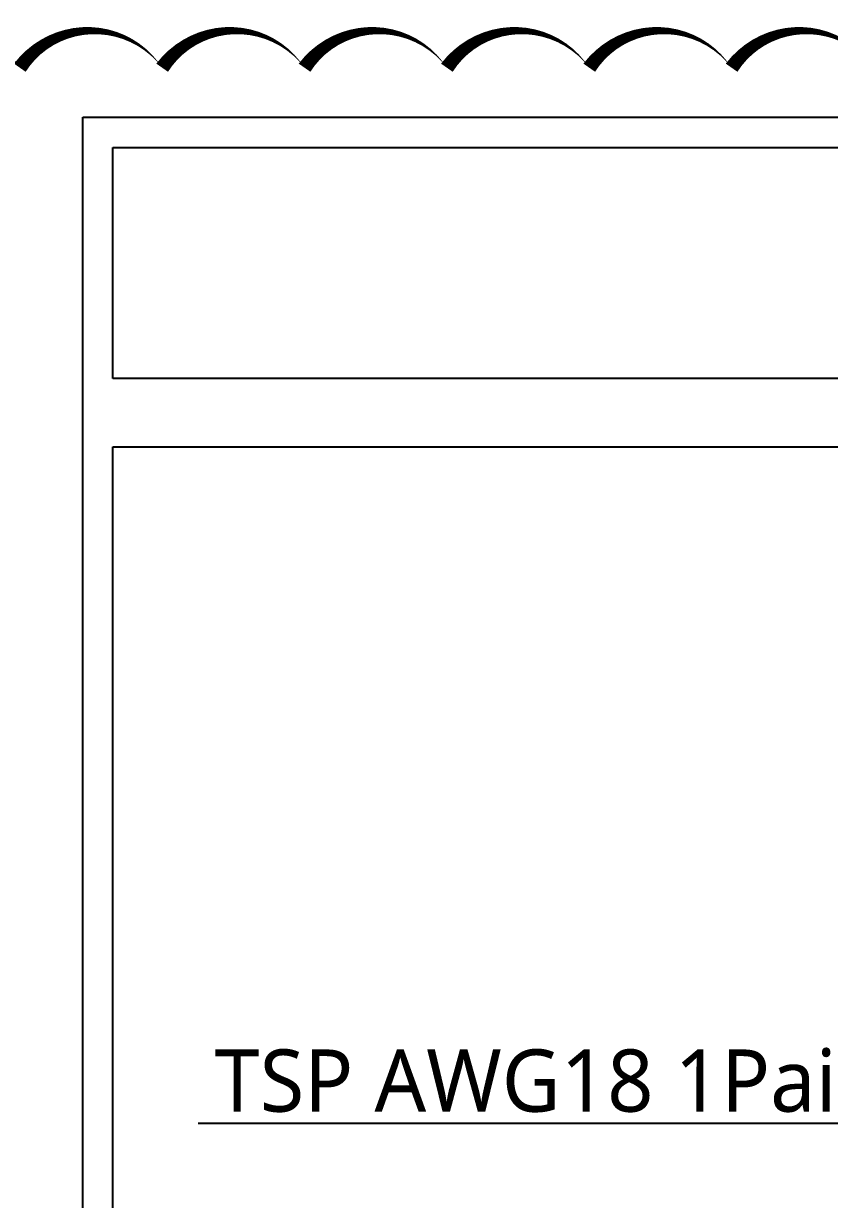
# Model space of a CAD drawing. Header units: millimetres. Extents: x 8533 to 164433, y 5768 to 115327.
# Drawn here: x 63930 to 69025, y 107834 to 115270 of the extents above; entities that cross this region are included whole.
import ezdxf

# ---------------------------------------------------------------- set-up
doc = ezdxf.new("R2010")
doc.units = ezdxf.units.MM
doc.header["$LTSCALE"] = 250
for name, color, linetype in [('03_G_ENP_문자', 2, 'Continuous'), ('05_G-ENP_치수', 1, 'Continuous'), ('06_G-ENP_심볼', 3, 'Continuous'), ('@공사용도서 3차이후 수정', 211, 'Continuous'), ('G-ENP', 1, 'Continuous'), ('HAN', 6, 'Continuous')]:
    doc.layers.add(name, color=color, linetype=linetype)
doc.styles.add('G-ENP', font='')
doc.styles.get('G-ENP').set_extended_font_data('Malgun Gothic')

msp = doc.modelspace()

# ---------------------------------------------------------------- linework, layer by layer
at = {"layer": '03_G_ENP_문자', "color": 0}
for p, q in [((64495.3, 113025.4, -0.4), (64495.3, 114487.3, -0.4)), ((64495.3, 114487.3, -0.4), (83585.3, 114487.3, -0.4)), ((83585.3, 113025.4, -0.4), (64495.3, 113025.4, -0.4))]:
    msp.add_line(p, q, dxfattribs=at)
at = {"layer": '05_G-ENP_치수', "color": 4, "ltscale": 0.5, "elevation": -0.4}
msp.add_lwpolyline([(71757.7, 108315.6), (71757.7, 108494.2), (72287, 108494.2), (72287, 108315.6), (65035, 108315.6)], dxfattribs=at)
at = {"layer": '@공사용도서 3차이후 수정'}
msp.add_lwpolyline([(74706.6, 114990.8, 0, 90, 0.520567), (73806.6, 114990.8, 0, 90, 0.520567), (72906.6, 114990.8, 0, 90, 0.520567), (72006.6, 114990.8, 0, 90, 0.520567), (71106.6, 114990.8, 0, 90, 0.520567), (70206.6, 114990.8, 0, 90, 0.520567), (69306.6, 114990.8, 0, 90, 0.520567), (68406.6, 114990.8, 0, 90, 0.520567), (67506.6, 114990.8, 0, 90, 0.520567), (66606.6, 114990.8, 0, 90, 0.520567), (65706.6, 114990.8, 0, 90, 0.520567), (64806.6, 114990.8, 0, 90, 0.520567), (63906.6, 114990.8, 0, 90, 0.520567), (63006.6, 114990.8, 0, 90, 0.520567)], format="xyseb", dxfattribs=at)
at = {"layer": 'G-ENP', "color": 7, "linetype": 'Continuous'}
for p, q in [((64305, 114677.6, -0.4), (83775.7, 114677.6, -0.4)), ((64305, 97392.2, -0.4), (64305, 114677.6, -0.4)), ((64305, 114677.6, -0.4), (83775.7, 114677.6, -0.4))]:
    msp.add_line(p, q, dxfattribs=at)
at = {"layer": 'HAN', "color": 5}
for p, q in [((64495.3, 112594, -0.4), (83585.3, 112594, -0.4)), ((64495.3, 97582.6, -0.4), (64495.3, 112594, -0.4))]:
    msp.add_line(p, q, dxfattribs=at)

# ---------------------------------------------------------------- texts
at = {"layer": '06_G-ENP_심볼', "color": 0, "style": 'G-ENP'}
msp.add_text('TSP AWG18 1Pair-통신선', height=393.767, dxfattribs=at).set_placement((65138.1, 108389.1, -0.4))

doc.saveas('drawing.dxf')
